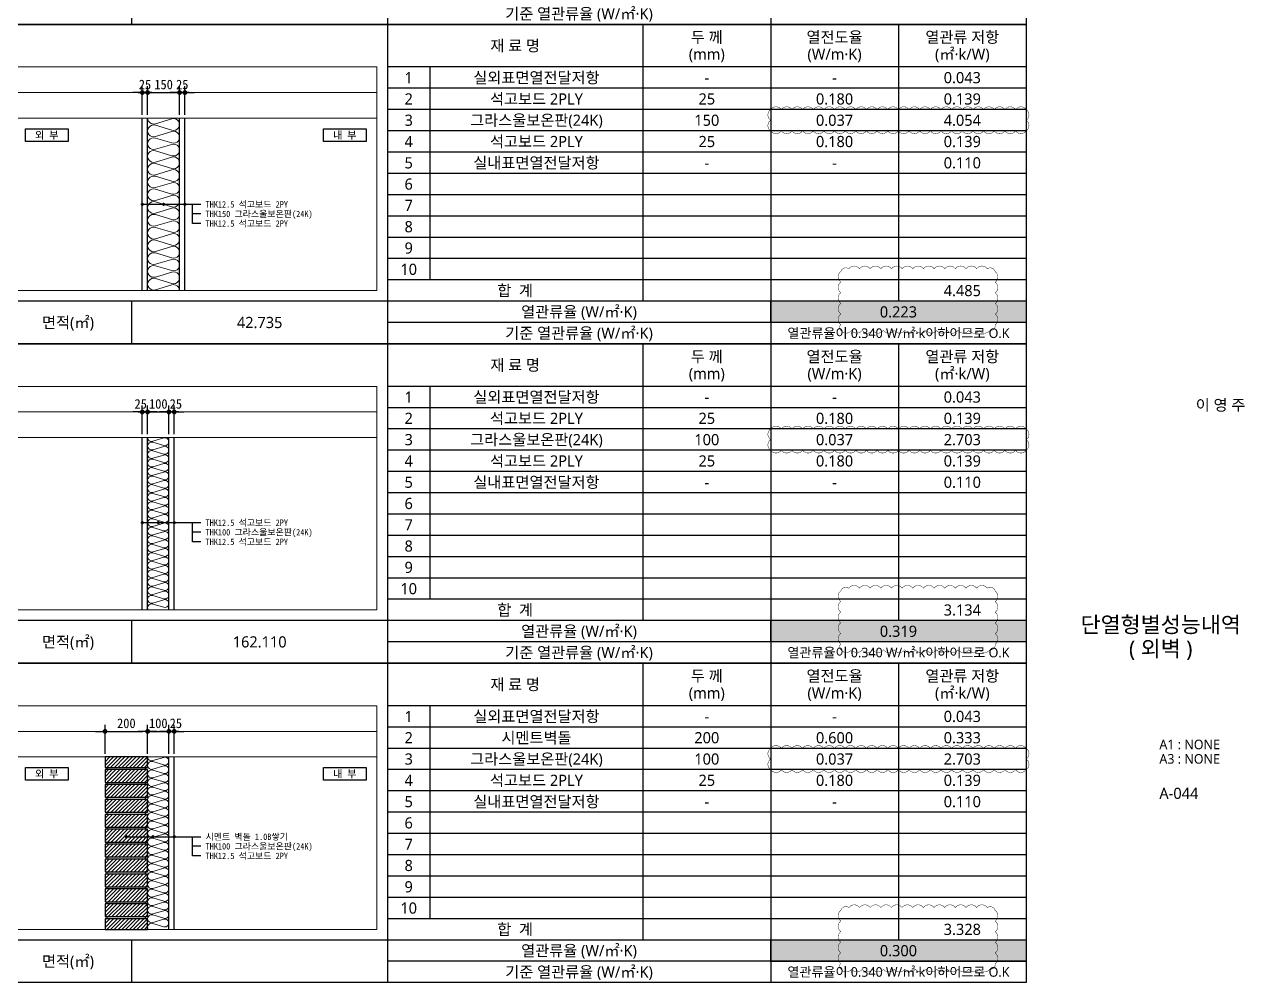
# Model space of a CAD drawing. Header units: millimetres. Extents: x 433 to 50040, y -8477 to -471.
# Drawn here: x 6510 to 12240, y -8476 to -3976 of the extents above; entities that cross this region are included whole.
import ezdxf
from ezdxf.enums import TextEntityAlignment as Align

# ---------------------------------------------------------------- set-up
doc = ezdxf.new("R2010")
doc.units = ezdxf.units.MM
doc.header["$MEASUREMENT"] = 0
doc.header["$PDSIZE"] = -10
doc.layers.get('0').update_dxf_attribs({"linetype": 'CONTINUOUS'})
doc.layers.get('Defpoints').update_dxf_attribs({"color": 153, "linetype": 'CONTINUOUS'})
doc.layers.add('2', color=4, linetype='CONTINUOUS')
doc.layers.add('RXANNOT', color=4, linetype='CONTINUOUS')
for name, color, linetype, lineweight in [('A-BORD-TEXT', 3, 'CONTINUOUS', 25), ('A-CONC-LIN2', 7, 'CONTINUOUS', 25), ('A-DIMS', 7, 'CONTINUOUS', 25), ('A-MKXS-LEAD', 7, 'CONTINUOUS', 25), ('A-MKXS-TEXT1', 3, 'CONTINUOUS', 25), ('A-MKXX-NAME', 3, 'CONTINUOUS', 25), ('A-MKXX-SYMB', 7, 'CONTINUOUS', 25), ('A-WAXM-BLOC', 3, 'CONTINUOUS', 25), ('A-WAXM-DRYW', 4, 'CONTINUOUS', 25), ('A-XXXX-HATC', 8, 'CONTINUOUS', 18), ('A-XXXX-INSL2', 8, 'CONTINUOUS', 18), ('A-XXXX-TABL', 7, 'CONTINUOUS', 25), ('REV-202205', 20, 'CONTINUOUS', 25)]:
    doc.layers.add(name, color=color, linetype=linetype, lineweight=lineweight)
doc.layers.add('A-XXXX-NPLT', color=144, linetype='CONTINUOUS', lineweight=15, plot=False)
doc.styles.add('HY울릉도L', font='')
doc.styles.add('돋움체', font='')
doc.styles.add('맑은고딕', font='malgun.ttf')
doc.styles.get('HY울릉도L').set_extended_font_data('HYwulM')
doc.styles.get('돋움체').set_extended_font_data('DotumChe')
doc.dimstyles.new('CDIM', dxfattribs={"dimtxt": 3, "dimasz": 1.5, "dimexe": 2, "dimexo": 1, "dimgap": 1, "dimtad": 1, "dimdec": 0, "dimrnd": 0.5, "dimzin": 0, "dimdsep": 32, "dimlunit": 6, "dimtxsty": 'HY울릉도L', "dimblk1": '_CIDOT', "dimblk2": '_CIDOT', "dimsah": 1, "dimcen": 5.5, "dimclrd": 2, "dimclre": 2, "dimclrt": 7, "dimadec": 0, "dimazin": 0, "dimtfac": 1, "dimtdec": 0, "dimtix": 1, "dimtmove": 2, "dimatfit": 1, "dimldrblk": '_CIDOT', "dimfxl": 1, "dimtolj": 1, "dimtzin": 0, "dimlwd": -1, "dimarcsym": 0})

# ---------------------------------------------------------------- blocks, each defined once
blk = doc.blocks.new('1')
at = {"layer": 'A-XXXX-HATC'}
h = blk.add_hatch(color=254, dxfattribs=at)
h.dxf.hatch_style = 1
h.paths.add_polyline_path([(3600, -1300), (4800, -1300), (4800, -1400), (3600, -1400)])
at = {"layer": 'A-XXXX-NPLT', "ltscale": 50}
for p, q in [((1750, -320), (50, -320)), ((1750, -440), (50, -440))]:
    blk.add_line(p, q, dxfattribs=at)
blk.add_lwpolyline([(1750, -1250), (50, -1250), (50, -200), (1750, -200)], close=True, dxfattribs=at)
at = {"layer": 'A-XXXX-TABL'}
for p, q in [((1800, 0), (1800, -1500)), ((3000, 0), (3000, -1300)), ((3600, 0), (3600, -1500)), ((4200, 0), (4200, -1300)), ((4800, -200), (1800, -200)), ((2000, -200), (2000, -1200)), ((4800, -300), (1800, -300)), ((4800, -400), (1800, -400)), ((4800, -500), (1800, -500)), ((4800, -600), (1800, -600)), ((4800, -700), (1800, -700)), ((4800, -800), (1800, -800)), ((4800, -900), (1800, -900)), ((4800, -1000), (1800, -1000)), ((4800, -1100), (1800, -1100)), ((4800, -1200), (1800, -1200)), ((4800, -1300), (0, -1300)), ((600, -1500), (600, -1300)), ((4800, -1400), (1800, -1400))]:
    blk.add_line(p, q, dxfattribs=at)
blk.add_lwpolyline([(4800, -1500), (0, -1500), (0, 0), (4800, 0)], close=True, dxfattribs=at)
at = {"layer": 'A-XXXX-TABL', "color": 2, "const_width": 5}
blk.add_lwpolyline([(3600, -1300), (4800, -1300), (4800, -1400), (3600, -1400)], close=True, dxfattribs=at)
at = {"layer": 'A-MKXX-NAME', "style": '맑은고딕'}
for s, p in [('두 께', (3300, -60)), ('열전도율', (3900, -60)), ('열관류 저항', (4500, -60)), ('재 료 명', (2400, -100)), ('(mm)', (3300, -140)), ('(W/m·K)', (3900, -140)), ('(㎡·k/W)', (4500, -140)), ('1', (1900, -250)), ('2', (1900, -350)), ('3', (1900, -450)), ('4', (1900, -550)), ('5', (1900, -650)), ('6', (1900, -750)), ('7', (1900, -850)), ('8', (1900, -950)), ('9', (1900, -1050)), ('10', (1900, -1150)), ('합  계', (2400, -1250)), ('열관류율 (W/㎡·K)', (2700, -1350)), ('면적(㎡)', (300, -1400)), ('기준 열관류율 (W/㎡·K)', (2700, -1450))]:
    blk.add_text(s, height=52.5, dxfattribs=at).set_placement(p, align=Align.MIDDLE_CENTER)
blk = doc.blocks.new('asdf')
at = {"layer": '2', "xscale": 2.666666666666639, "yscale": 2.666666666666639, "zscale": 2.666666666666639}
for p in [(17106, -6604), (17106, -10604), (17106, -14604), (17106, -18604)]:
    blk.add_blockref('1', p, dxfattribs=at)
blk = doc.blocks.new('_CIDOT')
at = {"color": 0, "linetype": 'ByBlock'}
blk.add_line((2, 0), (-1, 0), dxfattribs=at)
at = {"color": 0, "linetype": 'ByBlock', "const_width": 0.5}
blk.add_lwpolyline([(-0.25, 0, 1), (0.25, 0, 1)], format="xyb", close=True, dxfattribs=at)
blk = doc.blocks.new('*D32')
at = {"layer": 'A-DIMS', "lineweight": -2, "transparency": 16777216}
for p, q in [((7088.7, -4401.5), (7088.7, -4266.5)), ((7238.7, -4401.5), (7238.7, -4266.5))]:
    blk.add_line(p, q, dxfattribs=at)
at = {"layer": 'A-DIMS', "transparency": 16777216}
blk.add_line((7111.2, -4296.5), (7216.2, -4296.5), dxfattribs=at)
at = {"layer": 'Defpoints', "color": 0, "transparency": 16777216}
for p in [(7238.7, -4296.5), (7088.7, -4416.5), (7238.7, -4416.5)]:
    blk.add_point(p, dxfattribs=at)
at = {"layer": 'A-DIMS', "transparency": 16777216, "xscale": 22.5, "yscale": 22.5, "zscale": 22.5, "rotation": 180}
blk.add_blockref('_CIDOT', (7088.7, -4296.5), dxfattribs=at)
at = {"layer": 'A-DIMS', "transparency": 16777216, "xscale": 22.5, "yscale": 22.5, "zscale": 22.5}
blk.add_blockref('_CIDOT', (7238.7, -4296.5), dxfattribs=at)
at = {"layer": 'A-DIMS', "color": 3, "transparency": 16777216, "insert": (7163.7, -4259), "char_height": 45, "attachment_point": 5, "style": '돋움체'}
blk.add_mtext('\\A1;150', dxfattribs=at)
blk = doc.blocks.new('*D33')
at = {"layer": 'A-DIMS', "transparency": 16777216}
for p, q in [((7041.2, -4296.6), (7018.7, -4296.6)), ((7063.7, -4296.6), (7088.7, -4296.6)), ((7111.2, -4296.6), (7133.7, -4296.6))]:
    blk.add_line(p, q, dxfattribs=at)
at = {"layer": 'A-DIMS', "lineweight": -2, "transparency": 16777216}
for p, q in [((7063.7, -4401.5), (7063.7, -4266.6)), ((7088.7, -4401.6), (7088.7, -4266.6))]:
    blk.add_line(p, q, dxfattribs=at)
at = {"layer": 'Defpoints', "color": 0, "transparency": 16777216}
for p in [(7088.7, -4296.6), (7063.7, -4416.5), (7088.7, -4416.6)]:
    blk.add_point(p, dxfattribs=at)
at = {"layer": 'A-DIMS', "transparency": 16777216, "xscale": 22.5, "yscale": 22.5, "zscale": 22.5}
blk.add_blockref('_CIDOT', (7063.7, -4296.6), dxfattribs=at)
at = {"layer": 'A-DIMS', "transparency": 16777216, "xscale": 22.5, "yscale": 22.5, "zscale": 22.5, "rotation": 180}
blk.add_blockref('_CIDOT', (7088.7, -4296.6), dxfattribs=at)
at = {"layer": 'A-DIMS', "color": 3, "transparency": 16777216, "insert": (7076.2, -4259), "char_height": 45, "attachment_point": 5, "style": '돋움체'}
blk.add_mtext('\\A1;25', dxfattribs=at)
blk = doc.blocks.new('*D34')
at = {"layer": 'A-DIMS', "transparency": 16777216}
for p, q in [((7216.2, -4296.6), (7193.7, -4296.6)), ((7238.7, -4296.6), (7263.7, -4296.6)), ((7286.2, -4296.6), (7308.7, -4296.6))]:
    blk.add_line(p, q, dxfattribs=at)
at = {"layer": 'A-DIMS', "lineweight": -2, "transparency": 16777216}
for p, q in [((7238.7, -4401.5), (7238.7, -4266.6)), ((7263.7, -4401.6), (7263.7, -4266.6))]:
    blk.add_line(p, q, dxfattribs=at)
at = {"layer": 'Defpoints', "color": 0, "transparency": 16777216}
for p in [(7263.7, -4296.6), (7238.7, -4416.5), (7263.7, -4416.6)]:
    blk.add_point(p, dxfattribs=at)
at = {"layer": 'A-DIMS', "transparency": 16777216, "xscale": 22.5, "yscale": 22.5, "zscale": 22.5}
blk.add_blockref('_CIDOT', (7238.7, -4296.6), dxfattribs=at)
at = {"layer": 'A-DIMS', "transparency": 16777216, "xscale": 22.5, "yscale": 22.5, "zscale": 22.5, "rotation": 180}
blk.add_blockref('_CIDOT', (7263.7, -4296.6), dxfattribs=at)
at = {"layer": 'A-DIMS', "color": 3, "transparency": 16777216, "insert": (7251.2, -4259), "char_height": 45, "attachment_point": 5, "style": '돋움체'}
blk.add_mtext('\\A1;25', dxfattribs=at)
blk = doc.blocks.new('*D35')
at = {"layer": 'A-DIMS', "lineweight": -2, "transparency": 16777216}
for p, q in [((7088.7, -5901.5), (7088.7, -5766.5)), ((7188.7, -5901.5), (7188.7, -5766.5))]:
    blk.add_line(p, q, dxfattribs=at)
at = {"layer": 'A-DIMS', "transparency": 16777216}
for p, q in [((7066.2, -5796.5), (7043.7, -5796.5)), ((7088.7, -5796.5), (7188.7, -5796.5)), ((7211.2, -5796.5), (7233.7, -5796.5))]:
    blk.add_line(p, q, dxfattribs=at)
at = {"layer": 'Defpoints', "color": 0, "transparency": 16777216}
for p in [(7188.7, -5796.5), (7088.7, -5916.5), (7188.7, -5916.5)]:
    blk.add_point(p, dxfattribs=at)
at = {"layer": 'A-DIMS', "transparency": 16777216, "xscale": 22.5, "yscale": 22.5, "zscale": 22.5}
blk.add_blockref('_CIDOT', (7088.7, -5796.5), dxfattribs=at)
at = {"layer": 'A-DIMS', "transparency": 16777216, "xscale": 22.5, "yscale": 22.5, "zscale": 22.5, "rotation": 180}
blk.add_blockref('_CIDOT', (7188.7, -5796.5), dxfattribs=at)
at = {"layer": 'A-DIMS', "color": 3, "transparency": 16777216, "insert": (7138.7, -5759), "char_height": 45, "attachment_point": 5, "style": '돋움체'}
blk.add_mtext('\\A1;100', dxfattribs=at)
blk = doc.blocks.new('*D36')
at = {"layer": 'A-DIMS', "lineweight": -2, "transparency": 16777216}
for p, q in [((7063.7, -5901.5), (7063.7, -5766.6)), ((7088.7, -5901.6), (7088.7, -5766.6))]:
    blk.add_line(p, q, dxfattribs=at)
at = {"layer": 'A-DIMS', "transparency": 16777216}
for p, q in [((7041.2, -5796.6), (7018.7, -5796.6)), ((7063.7, -5796.6), (7088.7, -5796.6)), ((7111.2, -5796.6), (7133.7, -5796.6))]:
    blk.add_line(p, q, dxfattribs=at)
at = {"layer": 'Defpoints', "color": 0, "transparency": 16777216}
for p in [(7088.7, -5796.6), (7063.7, -5916.5), (7088.7, -5916.6)]:
    blk.add_point(p, dxfattribs=at)
at = {"layer": 'A-DIMS', "transparency": 16777216, "xscale": 22.5, "yscale": 22.5, "zscale": 22.5}
blk.add_blockref('_CIDOT', (7063.7, -5796.6), dxfattribs=at)
at = {"layer": 'A-DIMS', "transparency": 16777216, "xscale": 22.5, "yscale": 22.5, "zscale": 22.5, "rotation": 180}
blk.add_blockref('_CIDOT', (7088.7, -5796.6), dxfattribs=at)
at = {"layer": 'A-DIMS', "color": 3, "transparency": 16777216, "insert": (7056.2, -5759), "char_height": 45, "attachment_point": 5, "style": '돋움체'}
blk.add_mtext('\\A1;25', dxfattribs=at)
blk = doc.blocks.new('*D37')
at = {"layer": 'A-DIMS', "lineweight": -2, "transparency": 16777216}
for p, q in [((7188.7, -5901.5), (7188.7, -5766.6)), ((7213.7, -5901.6), (7213.7, -5766.6))]:
    blk.add_line(p, q, dxfattribs=at)
at = {"layer": 'A-DIMS', "transparency": 16777216}
for p, q in [((7166.2, -5796.6), (7143.7, -5796.6)), ((7188.7, -5796.6), (7213.7, -5796.6)), ((7236.2, -5796.6), (7258.7, -5796.6))]:
    blk.add_line(p, q, dxfattribs=at)
at = {"layer": 'Defpoints', "color": 0, "transparency": 16777216}
for p in [(7213.7, -5796.6), (7188.7, -5916.5), (7213.7, -5916.6)]:
    blk.add_point(p, dxfattribs=at)
at = {"layer": 'A-DIMS', "transparency": 16777216, "xscale": 22.5, "yscale": 22.5, "zscale": 22.5}
blk.add_blockref('_CIDOT', (7188.7, -5796.6), dxfattribs=at)
at = {"layer": 'A-DIMS', "transparency": 16777216, "xscale": 22.5, "yscale": 22.5, "zscale": 22.5, "rotation": 180}
blk.add_blockref('_CIDOT', (7213.7, -5796.6), dxfattribs=at)
at = {"layer": 'A-DIMS', "color": 3, "transparency": 16777216, "insert": (7221.2, -5759), "char_height": 45, "attachment_point": 5, "style": '돋움체'}
blk.add_mtext('\\A1;25', dxfattribs=at)
blk = doc.blocks.new('*D38')
at = {"layer": 'A-DIMS', "lineweight": -2, "transparency": 16777216}
for p, q in [((7088.7, -7401.5), (7088.7, -7266.5)), ((7188.7, -7401.5), (7188.7, -7266.5))]:
    blk.add_line(p, q, dxfattribs=at)
at = {"layer": 'A-DIMS', "transparency": 16777216}
for p, q in [((7066.2, -7296.5), (7043.7, -7296.5)), ((7088.7, -7296.5), (7188.7, -7296.5)), ((7211.2, -7296.5), (7233.7, -7296.5))]:
    blk.add_line(p, q, dxfattribs=at)
at = {"layer": 'Defpoints', "color": 0, "transparency": 16777216}
for p in [(7188.7, -7296.5), (7088.7, -7416.5), (7188.7, -7416.5)]:
    blk.add_point(p, dxfattribs=at)
at = {"layer": 'A-DIMS', "transparency": 16777216, "xscale": 22.5, "yscale": 22.5, "zscale": 22.5}
blk.add_blockref('_CIDOT', (7088.7, -7296.5), dxfattribs=at)
at = {"layer": 'A-DIMS', "transparency": 16777216, "xscale": 22.5, "yscale": 22.5, "zscale": 22.5, "rotation": 180}
blk.add_blockref('_CIDOT', (7188.7, -7296.5), dxfattribs=at)
at = {"layer": 'A-DIMS', "color": 3, "transparency": 16777216, "insert": (7138.7, -7259), "char_height": 45, "attachment_point": 5, "style": '돋움체'}
blk.add_mtext('\\A1;100', dxfattribs=at)
blk = doc.blocks.new('*D39')
at = {"layer": 'A-DIMS', "lineweight": -2, "transparency": 16777216}
for p, q in [((6888.7, -7401.5), (6888.7, -7266.6)), ((7088.7, -7401.6), (7088.7, -7266.6))]:
    blk.add_line(p, q, dxfattribs=at)
at = {"layer": 'A-DIMS', "transparency": 16777216}
blk.add_line((6911.2, -7296.6), (7066.2, -7296.6), dxfattribs=at)
at = {"layer": 'Defpoints', "color": 0, "transparency": 16777216}
for p in [(7088.7, -7296.6), (6888.7, -7416.5), (7088.7, -7416.6)]:
    blk.add_point(p, dxfattribs=at)
at = {"layer": 'A-DIMS', "transparency": 16777216, "xscale": 22.5, "yscale": 22.5, "zscale": 22.5, "rotation": 180}
blk.add_blockref('_CIDOT', (6888.7, -7296.6), dxfattribs=at)
at = {"layer": 'A-DIMS', "transparency": 16777216, "xscale": 22.5, "yscale": 22.5, "zscale": 22.5}
blk.add_blockref('_CIDOT', (7088.7, -7296.6), dxfattribs=at)
at = {"layer": 'A-DIMS', "color": 3, "transparency": 16777216, "insert": (6988.7, -7259), "char_height": 45, "attachment_point": 5, "style": '돋움체'}
blk.add_mtext('\\A1;200', dxfattribs=at)
blk = doc.blocks.new('*D40')
at = {"layer": 'A-DIMS', "lineweight": -2, "transparency": 16777216}
for p, q in [((7188.7, -7401.5), (7188.7, -7266.6)), ((7213.7, -7401.6), (7213.7, -7266.6))]:
    blk.add_line(p, q, dxfattribs=at)
at = {"layer": 'A-DIMS', "transparency": 16777216}
for p, q in [((7166.2, -7296.6), (7143.7, -7296.6)), ((7188.7, -7296.6), (7213.7, -7296.6)), ((7236.2, -7296.6), (7258.7, -7296.6))]:
    blk.add_line(p, q, dxfattribs=at)
at = {"layer": 'Defpoints', "color": 0, "transparency": 16777216}
for p in [(7213.7, -7296.6), (7188.7, -7416.5), (7213.7, -7416.6)]:
    blk.add_point(p, dxfattribs=at)
at = {"layer": 'A-DIMS', "transparency": 16777216, "xscale": 22.5, "yscale": 22.5, "zscale": 22.5}
blk.add_blockref('_CIDOT', (7188.7, -7296.6), dxfattribs=at)
at = {"layer": 'A-DIMS', "transparency": 16777216, "xscale": 22.5, "yscale": 22.5, "zscale": 22.5, "rotation": 180}
blk.add_blockref('_CIDOT', (7213.7, -7296.6), dxfattribs=at)
at = {"layer": 'A-DIMS', "color": 3, "transparency": 16777216, "insert": (7221.2, -7259), "char_height": 45, "attachment_point": 5, "style": '돋움체'}
blk.add_mtext('\\A1;25', dxfattribs=at)

msp = doc.modelspace()

# ---------------------------------------------------------------- hatches: boundary and pattern name
at = {"layer": 'A-XXXX-HATC'}
h = msp.add_hatch(dxfattribs=at)
h.set_pattern_fill('ANSI31', color=256, scale=100)
h.set_pattern_definition([(45, (5441.25, -3000), (-8.838835, 8.838835), [])])
h.paths.add_polyline_path([(6888.7, -7416.5), (6888.7, -7466.2), (7088.7, -7466.2), (7088.7, -7416.5)])
h.paths.add_polyline_path([(6888.7, -7476.2), (6888.7, -7536.3), (7088.7, -7536.3), (7088.7, -7476.2)])
h.paths.add_polyline_path([(6888.7, -7546.3), (6888.7, -7606.3), (7088.7, -7606.3), (7088.7, -7546.3)])
h.paths.add_polyline_path([(6888.7, -7756.4), (6888.7, -7816.5), (7088.7, -7816.5), (7088.7, -7756.4)])
h.paths.add_polyline_path([(6888.7, -7686.4), (6888.7, -7746.4), (7088.7, -7746.4), (7088.7, -7686.4)])
h.paths.add_polyline_path([(6888.7, -7616.3), (6888.7, -7676.4), (7088.7, -7676.4), (7088.7, -7616.3)])
h.paths.add_polyline_path([(6888.7, -8176.8), (6888.7, -8226.5), (7088.7, -8226.5), (7088.7, -8176.8)])
h.paths.add_polyline_path([(6888.7, -8106.7), (6888.7, -8166.8), (7088.7, -8166.8), (7088.7, -8106.7)])
h.paths.add_polyline_path([(6888.7, -8036.7), (6888.7, -8096.7), (7088.7, -8096.7), (7088.7, -8036.7)])
h.paths.add_polyline_path([(6888.7, -7966.6), (6888.7, -8026.7), (7088.7, -8026.7), (7088.7, -7966.6)])
h.paths.add_polyline_path([(6888.7, -7896.6), (6888.7, -7956.6), (7088.7, -7956.6), (7088.7, -7896.6)])
h.paths.add_polyline_path([(6888.7, -7826.5), (6888.7, -7886.6), (7088.7, -7886.6), (7088.7, -7826.5)])

# ---------------------------------------------------------------- linework, layer by layer
at = {"layer": 'A-CONC-LIN2'}
for p, q in [((6898.7, -7476.2), (6898.7, -7466.2)), ((7078.7, -7476.2), (7078.7, -7466.2)), ((6898.7, -7546.3), (6898.7, -7536.3)), ((7078.7, -7546.3), (7078.7, -7536.3)), ((6898.7, -7616.3), (6898.7, -7606.3)), ((7078.7, -7616.3), (7078.7, -7606.3)), ((6898.7, -7686.4), (6898.7, -7676.4)), ((7078.7, -7686.4), (7078.7, -7676.4)), ((6898.7, -7756.4), (6898.7, -7746.4)), ((7078.7, -7756.4), (7078.7, -7746.4)), ((6898.7, -7826.5), (6898.7, -7816.5)), ((7078.7, -7826.5), (7078.7, -7816.5)), ((6898.7, -7896.6), (6898.7, -7886.6)), ((7078.7, -7896.6), (7078.7, -7886.6)), ((6898.7, -7966.6), (6898.7, -7956.6)), ((7078.7, -7966.6), (7078.7, -7956.6)), ((6898.7, -8036.7), (6898.7, -8026.7)), ((7078.7, -8036.7), (7078.7, -8026.7)), ((6898.7, -8106.7), (6898.7, -8096.7)), ((7078.7, -8106.7), (7078.7, -8096.7)), ((6898.7, -8176.8), (6898.7, -8166.8)), ((7078.7, -8176.8), (7078.7, -8166.8))]:
    msp.add_line(p, q, dxfattribs=at)
at = {"layer": 'A-MKXS-LEAD'}
for p, q in [((7063.7, -4821.5), (7338.7, -4821.5)), ((7298.7, -4911.5), (7298.7, -4821.5)), ((7338.7, -4866.5), (7298.7, -4866.5)), ((7338.7, -4911.5), (7298.7, -4911.5)), ((7063.7, -6316.5), (7338.7, -6316.5)), ((7298.7, -6406.5), (7298.7, -6316.5)), ((7338.7, -6361.5), (7298.7, -6361.5)), ((7338.7, -6406.5), (7298.7, -6406.5)), ((6988.7, -7791.5), (7338.7, -7791.5)), ((7298.7, -7881.5), (7298.7, -7791.5)), ((7338.7, -7836.5), (7298.7, -7836.5)), ((7338.7, -7881.5), (7298.7, -7881.5))]:
    msp.add_line(p, q, dxfattribs=at)
at = {"layer": 'A-MKXS-LEAD', "const_width": 7.5}
for points in [[(7060, -4821.5, 1), (7067.5, -4821.5, 1)], [(7160, -4821.5, 1), (7167.5, -4821.5, 1)], [(7260, -4821.5, 1), (7267.5, -4821.5, 1)], [(7060, -6316.5, 1), (7067.5, -6316.5, 1)], [(7135, -6316.4, 1), (7142.5, -6316.4, 1)], [(7210, -6316.5, 1), (7217.5, -6316.5, 1)], [(6985, -7791.5, 1), (6992.5, -7791.5, 1)], [(7110, -7791.5, 1), (7117.5, -7791.5, 1)], [(7210, -7791.5, 1), (7217.5, -7791.5, 1)]]:
    msp.add_lwpolyline(points, format="xyb", close=True, dxfattribs=at)
at = {"layer": 'A-MKXX-SYMB'}
for points in [[(6714.8, -4526.5), (6514.8, -4526.5), (6514.8, -4466.5), (6714.8, -4466.5)], [(8114.8, -4526.5), (7914.7, -4526.5), (7914.7, -4466.5), (8114.8, -4466.5)], [(6714.8, -7526.5), (6514.8, -7526.5), (6514.8, -7466.5), (6714.8, -7466.5)], [(8114.8, -7526.5), (7914.7, -7526.5), (7914.7, -7466.5), (8114.8, -7466.5)]]:
    msp.add_lwpolyline(points, close=True, dxfattribs=at)
at = {"layer": 'A-WAXM-BLOC'}
for points in [[(6888.7, -7416.5), (6888.7, -7466.2), (7088.7, -7466.2), (7088.7, -7416.5)], [(6888.7, -7476.2), (6888.7, -7536.3), (7088.7, -7536.3), (7088.7, -7476.2)], [(6888.7, -7546.3), (6888.7, -7606.3), (7088.7, -7606.3), (7088.7, -7546.3)], [(6888.7, -7616.3), (6888.7, -7676.4), (7088.7, -7676.4), (7088.7, -7616.3)], [(6888.7, -7686.4), (6888.7, -7746.4), (7088.7, -7746.4), (7088.7, -7686.4)], [(6888.7, -7756.4), (6888.7, -7816.5), (7088.7, -7816.5), (7088.7, -7756.4)], [(6888.7, -7826.5), (6888.7, -7886.6), (7088.7, -7886.6), (7088.7, -7826.5)], [(6888.7, -7896.6), (6888.7, -7956.6), (7088.7, -7956.6), (7088.7, -7896.6)], [(6888.7, -7966.6), (6888.7, -8026.7), (7088.7, -8026.7), (7088.7, -7966.6)], [(6888.7, -8036.7), (6888.7, -8096.7), (7088.7, -8096.7), (7088.7, -8036.7)], [(6888.7, -8106.7), (6888.7, -8166.8), (7088.7, -8166.8), (7088.7, -8106.7)], [(6888.7, -8176.8), (6888.7, -8226.5), (7088.7, -8226.5), (7088.7, -8176.8)]]:
    msp.add_lwpolyline(points, close=True, dxfattribs=at)
at = {"layer": 'A-WAXM-DRYW'}
for p, q in [((7063.7, -5226.5), (7063.7, -4416.5)), ((7088.7, -5226.5), (7088.7, -4416.5)), ((7238.7, -5226.5), (7238.7, -4416.5)), ((7263.7, -5226.5), (7263.7, -4416.5)), ((7063.7, -6726.5), (7063.7, -5916.5)), ((7088.7, -6726.5), (7088.7, -5916.5)), ((7188.7, -6726.5), (7188.7, -5916.5)), ((7213.7, -6726.5), (7213.7, -5916.5)), ((7188.7, -8226.5), (7188.7, -7416.5)), ((7213.7, -8226.5), (7213.7, -7416.5))]:
    msp.add_line(p, q, dxfattribs=at)
at = {"layer": 'A-XXXX-INSL2'}
for points in [[(7088.7, -4416.5, 0.509267), (7125.1, -4443), (7202.3, -4420, -1.37259), (7202.3, -4473), (7125.1, -4450, 1.37259), (7125.1, -4503), (7202.3, -4480, -1.37259), (7202.3, -4533), (7125.1, -4510, 1.37259), (7125.1, -4563), (7202.3, -4540, -1.37259), (7202.3, -4593), (7125.1, -4570, 1.37259), (7125.1, -4623), (7202.3, -4600, -1.37259), (7202.3, -4653), (7125.1, -4630, 1.37259), (7125.1, -4683), (7202.3, -4660, -1.37259), (7202.3, -4713), (7125.1, -4690, 1.37259), (7125.1, -4743), (7202.3, -4720, -1.37259), (7202.3, -4773), (7125.1, -4750, 1.37259), (7125.1, -4803), (7202.3, -4780, -1.37259), (7202.3, -4833), (7125.1, -4810, 1.37259), (7125.1, -4863), (7202.3, -4840, -1.37259), (7202.3, -4893), (7125.1, -4870, 1.37259), (7125.1, -4923), (7202.3, -4900, -1.37259), (7202.3, -4953), (7125.1, -4930, 1.37259), (7125.1, -4983), (7202.3, -4960, -1.37259), (7202.3, -5013), (7125.1, -4990, 1.37259), (7125.1, -5043), (7202.3, -5020, -1.37259), (7202.3, -5073), (7125.1, -5050, 1.37259), (7125.1, -5103), (7202.3, -5080, -1.37259), (7202.3, -5133), (7125.1, -5110, 1.37259), (7125.1, -5163), (7202.3, -5140, -1.37259), (7202.3, -5193), (7125.1, -5170, 1.37259), (7125.1, -5223), (7202.3, -5200, -0.508699), (7238.7, -5226.5, -0.508699)], [(7088.7, -5916.5, 0.509267), (7112.9, -5934.1), (7164.5, -5918.8, -1.37259), (7164.5, -5954.1), (7112.9, -5938.8, 1.37259), (7112.9, -5974.1), (7164.5, -5958.8, -1.37259), (7164.5, -5994.1), (7112.9, -5978.8, 1.37259), (7112.9, -6014.1), (7164.5, -5998.8, -1.37259), (7164.5, -6034.1), (7112.9, -6018.8, 1.37259), (7112.9, -6054.1), (7164.5, -6038.8, -1.37259), (7164.5, -6074.1), (7112.9, -6058.8, 1.37259), (7112.9, -6094.1), (7164.5, -6078.8, -1.37259), (7164.5, -6114.1), (7112.9, -6098.8, 1.37259), (7112.9, -6134.1), (7164.5, -6118.8, -1.37259), (7164.5, -6154.1), (7112.9, -6138.8, 1.37259), (7112.9, -6174.1), (7164.5, -6158.8, -1.37259), (7164.5, -6194.1), (7112.9, -6178.8, 1.37259), (7112.9, -6214.1), (7164.5, -6198.8, -1.37259), (7164.5, -6234.1), (7112.9, -6218.8, 1.37259), (7112.9, -6254.1), (7164.5, -6238.8, -1.37259), (7164.5, -6274.1), (7112.9, -6258.8, 1.37259), (7112.9, -6294.1), (7164.5, -6278.8, -1.37259), (7164.5, -6314.1), (7112.9, -6298.8, 1.37259), (7112.9, -6334.1), (7164.5, -6318.8, -1.37259), (7164.5, -6354.1), (7112.9, -6338.8, 1.37259), (7112.9, -6374.1), (7164.5, -6358.8, -1.37259), (7164.5, -6394.1), (7112.9, -6378.8, 1.37259), (7112.9, -6414.1), (7164.5, -6398.8, -1.37259), (7164.5, -6434.1), (7112.9, -6418.8, 1.37259), (7112.9, -6454.1), (7164.5, -6438.8, -1.37259), (7164.5, -6474.1), (7112.9, -6458.8, 1.37259), (7112.9, -6494.1), (7164.5, -6478.8, -1.37259), (7164.5, -6514.1), (7112.9, -6498.8, 1.37259), (7112.9, -6534.1), (7164.5, -6518.8, -1.37259), (7164.5, -6554.1), (7112.9, -6538.8, 1.37259), (7112.9, -6574.1), (7164.5, -6558.8, -1.37259), (7164.5, -6594.1), (7112.9, -6578.8, 1.37259), (7112.9, -6614.1), (7164.5, -6598.8, -1.37259), (7164.5, -6634.1), (7112.9, -6618.8, 1.37259), (7112.9, -6654.1), (7164.5, -6638.8, -1.37259), (7164.5, -6674.1), (7112.9, -6658.8, 1.37259), (7112.9, -6694.1), (7164.5, -6678.8, -1.37259), (7164.5, -6714.1), (7112.9, -6698.8, 0.703234), (7091.6, -6726.5, 0.703234)], [(7088.7, -7416.5, 0.509267), (7112.9, -7434.2), (7164.5, -7418.9, -1.37259), (7164.5, -7454.2), (7112.9, -7438.9, 1.37259), (7112.9, -7474.2), (7164.5, -7458.9, -1.37259), (7164.5, -7494.2), (7112.9, -7478.9, 1.37259), (7112.9, -7514.2), (7164.5, -7498.9, -1.37259), (7164.5, -7534.2), (7112.9, -7518.9, 1.37259), (7112.9, -7554.2), (7164.5, -7538.9, -1.37259), (7164.5, -7574.2), (7112.9, -7558.9, 1.37259), (7112.9, -7594.2), (7164.5, -7578.9, -1.37259), (7164.5, -7614.2), (7112.9, -7598.9, 1.37259), (7112.9, -7634.2), (7164.5, -7618.9, -1.37259), (7164.5, -7654.2), (7112.9, -7638.9, 1.37259), (7112.9, -7674.2), (7164.5, -7658.9, -1.37259), (7164.5, -7694.2), (7112.9, -7678.9, 1.37259), (7112.9, -7714.2), (7164.5, -7698.9, -1.37259), (7164.5, -7734.2), (7112.9, -7718.9, 1.37259), (7112.9, -7754.2), (7164.5, -7738.9, -1.37259), (7164.5, -7774.2), (7112.9, -7758.9, 1.37259), (7112.9, -7794.2), (7164.5, -7778.9, -1.37259), (7164.5, -7814.2), (7112.9, -7798.9, 1.37259), (7112.9, -7834.2), (7164.5, -7818.9, -1.37259), (7164.5, -7854.2), (7112.9, -7838.9, 1.37259), (7112.9, -7874.2), (7164.5, -7858.9, -1.37259), (7164.5, -7894.2), (7112.9, -7878.9, 1.37259), (7112.9, -7914.2), (7164.5, -7898.9, -1.37259), (7164.5, -7934.2), (7112.9, -7918.9, 1.37259), (7112.9, -7954.2), (7164.5, -7938.9, -1.37259), (7164.5, -7974.2), (7112.9, -7958.9, 1.37259), (7112.9, -7994.2), (7164.5, -7978.9, -1.37259), (7164.5, -8014.2), (7112.9, -7998.9, 1.37259), (7112.9, -8034.2), (7164.5, -8018.9, -1.37259), (7164.5, -8054.2), (7112.9, -8038.9, 1.37259), (7112.9, -8074.2), (7164.5, -8058.9, -1.37259), (7164.5, -8094.2), (7112.9, -8078.9, 1.37259), (7112.9, -8114.2), (7164.5, -8098.9, -1.37259), (7164.5, -8134.2), (7112.9, -8118.9, 1.37259), (7112.9, -8154.2), (7164.5, -8138.9, -1.37259), (7164.5, -8174.2), (7112.9, -8158.9, 1.37259), (7112.9, -8194.2), (7164.5, -8178.9, -1.37259), (7164.5, -8214.2), (7112.9, -8198.9, 0.703234), (7091.6, -8226.5, 0.703234)]]:
    msp.add_lwpolyline(points, format="xyb", dxfattribs=at)
at = {"layer": 'REV-202205', "const_width": 2}
for points in [[(10014.8, -4476.5, 0.520567), (10064.8, -4476.5, 0.520567), (10114.8, -4476.5, 0.520567), (10164.8, -4476.5, 0.520567), (10214.8, -4476.5, 0.520567), (10264.8, -4476.5, 0.520567), (10314.8, -4476.5, 0.520567), (10364.8, -4476.5, 0.520567), (10414.8, -4476.5, 0.520567), (10464.8, -4476.5, 0.520567), (10514.8, -4476.5, 0.520567), (10564.8, -4476.5, 0.520567), (10614.8, -4476.5, 0.520567), (10664.8, -4476.5, 0.520567), (10714.8, -4476.5, 0.520567), (10764.8, -4476.5, 0.520567), (10814.8, -4476.5, 0.520567), (10864.8, -4476.5, 0.520567), (10914.8, -4476.5, 0.520567), (10964.8, -4476.5, 0.520567), (11014.8, -4476.5, 0.520567), (11064.8, -4476.5, 0.520567), (11114.8, -4476.5, 0.520567), (11164.8, -4476.5, 0.520567), (11214.8, -4476.5, 0.520567), (11214.8, -4426.5, 0.520567), (11214.8, -4376.5, 0.520567), (11164.8, -4376.5, 0.520567), (11114.8, -4376.5, 0.520567), (11064.8, -4376.5, 0.520567), (11014.8, -4376.5, 0.520567), (10964.8, -4376.5, 0.520567), (10914.8, -4376.5, 0.520567), (10864.8, -4376.5, 0.520567), (10814.8, -4376.5, 0.520567), (10764.8, -4376.5, 0.520567), (10714.8, -4376.5, 0.520567), (10664.8, -4376.5, 0.520567), (10614.8, -4376.5, 0.520567), (10564.8, -4376.5, 0.520567), (10514.8, -4376.5, 0.520567), (10464.8, -4376.5, 0.520567), (10414.8, -4376.5, 0.520567), (10364.8, -4376.5, 0.520567), (10314.8, -4376.5, 0.520567), (10264.8, -4376.5, 0.520567), (10214.8, -4376.5, 0.520567), (10164.8, -4376.5, 0.520567), (10114.8, -4376.5, 0.520567), (10064.8, -4376.5, 0.520567), (10014.8, -4376.5, 0.520567), (10014.8, -4426.5, 0.520567)], [(10344.6, -5413.3, 0.520567), (10394.6, -5413.3, 0.520567), (10444.6, -5413.3, 0.520567), (10494.6, -5413.3, 0.520567), (10544.6, -5413.3, 0.520567), (10594.6, -5413.3, 0.520567), (10644.6, -5413.3, 0.520567), (10694.6, -5413.3, 0.520567), (10744.6, -5413.3, 0.520567), (10794.6, -5413.3, 0.520567), (10844.6, -5413.3, 0.520567), (10894.6, -5413.3, 0.520567), (10944.6, -5413.3, 0.520567), (10994.6, -5413.3, 0.520567), (11044.6, -5413.3, 0.520567), (11068.9, -5387.6, 0.520567), (11068.9, -5337.6, 0.520567), (11068.9, -5287.6, 0.520567), (11068.9, -5237.6, 0.520567), (11068.9, -5187.6, 0.520567), (11068.9, -5137.6, 0.520567), (11032.1, -5124.3, 0.520567), (10982.1, -5124.3, 0.520567), (10932.1, -5124.3, 0.520567), (10882.1, -5124.3, 0.520567), (10832.1, -5124.3, 0.520567), (10782.1, -5124.3, 0.520567), (10732.1, -5124.3, 0.520567), (10682.1, -5124.3, 0.520567), (10632.1, -5124.3, 0.520567), (10582.1, -5124.3, 0.520567), (10532.1, -5124.3, 0.520567), (10482.1, -5124.3, 0.520567), (10432.1, -5124.3, 0.520567), (10382.1, -5124.3, 0.520567), (10344.6, -5136.8, 0.520567), (10344.6, -5186.8, 0.520567), (10344.6, -5236.8, 0.520567), (10344.6, -5286.8, 0.520567), (10344.6, -5336.8, 0.520567), (10344.6, -5386.8, 0.520567)], [(10014.8, -5976.5, 0.520567), (10064.8, -5976.5, 0.520567), (10114.8, -5976.5, 0.520567), (10164.8, -5976.5, 0.520567), (10214.8, -5976.5, 0.520567), (10264.8, -5976.5, 0.520567), (10314.8, -5976.5, 0.520567), (10364.8, -5976.5, 0.520567), (10414.8, -5976.5, 0.520567), (10464.8, -5976.5, 0.520567), (10514.8, -5976.5, 0.520567), (10564.8, -5976.5, 0.520567), (10614.8, -5976.5, 0.520567), (10664.8, -5976.5, 0.520567), (10714.8, -5976.5, 0.520567), (10764.8, -5976.5, 0.520567), (10814.8, -5976.5, 0.520567), (10864.8, -5976.5, 0.520567), (10914.8, -5976.5, 0.520567), (10964.8, -5976.5, 0.520567), (11014.8, -5976.5, 0.520567), (11064.8, -5976.5, 0.520567), (11114.8, -5976.5, 0.520567), (11164.8, -5976.5, 0.520567), (11214.8, -5976.5, 0.520567), (11214.8, -5926.5, 0.520567), (11214.8, -5876.5, 0.520567), (11164.8, -5876.5, 0.520567), (11114.8, -5876.5, 0.520567), (11064.8, -5876.5, 0.520567), (11014.8, -5876.5, 0.520567), (10964.8, -5876.5, 0.520567), (10914.8, -5876.5, 0.520567), (10864.8, -5876.5, 0.520567), (10814.8, -5876.5, 0.520567), (10764.8, -5876.5, 0.520567), (10714.8, -5876.5, 0.520567), (10664.8, -5876.5, 0.520567), (10614.8, -5876.5, 0.520567), (10564.8, -5876.5, 0.520567), (10514.8, -5876.5, 0.520567), (10464.8, -5876.5, 0.520567), (10414.8, -5876.5, 0.520567), (10364.8, -5876.5, 0.520567), (10314.8, -5876.5, 0.520567), (10264.8, -5876.5, 0.520567), (10214.8, -5876.5, 0.520567), (10164.8, -5876.5, 0.520567), (10114.8, -5876.5, 0.520567), (10064.8, -5876.5, 0.520567), (10014.8, -5876.5, 0.520567), (10014.8, -5926.5, 0.520567)], [(10344.6, -6913.3, 0.520567), (10394.6, -6913.3, 0.520567), (10444.6, -6913.3, 0.520567), (10494.6, -6913.3, 0.520567), (10544.6, -6913.3, 0.520567), (10594.6, -6913.3, 0.520567), (10644.6, -6913.3, 0.520567), (10694.6, -6913.3, 0.520567), (10744.6, -6913.3, 0.520567), (10794.6, -6913.3, 0.520567), (10844.6, -6913.3, 0.520567), (10894.6, -6913.3, 0.520567), (10944.6, -6913.3, 0.520567), (10994.6, -6913.3, 0.520567), (11044.6, -6913.3, 0.520567), (11068.9, -6887.6, 0.520567), (11068.9, -6837.6, 0.520567), (11068.9, -6787.6, 0.520567), (11068.9, -6737.6, 0.520567), (11068.9, -6687.6, 0.520567), (11068.9, -6637.6, 0.520567), (11032.1, -6624.3, 0.520567), (10982.1, -6624.3, 0.520567), (10932.1, -6624.3, 0.520567), (10882.1, -6624.3, 0.520567), (10832.1, -6624.3, 0.520567), (10782.1, -6624.3, 0.520567), (10732.1, -6624.3, 0.520567), (10682.1, -6624.3, 0.520567), (10632.1, -6624.3, 0.520567), (10582.1, -6624.3, 0.520567), (10532.1, -6624.3, 0.520567), (10482.1, -6624.3, 0.520567), (10432.1, -6624.3, 0.520567), (10382.1, -6624.3, 0.520567), (10344.6, -6636.8, 0.520567), (10344.6, -6686.8, 0.520567), (10344.6, -6736.8, 0.520567), (10344.6, -6786.8, 0.520567), (10344.6, -6836.8, 0.520567), (10344.6, -6886.8, 0.520567)], [(10014.8, -7476.5, 0.520567), (10064.8, -7476.5, 0.520567), (10114.8, -7476.5, 0.520567), (10164.8, -7476.5, 0.520567), (10214.8, -7476.5, 0.520567), (10264.8, -7476.5, 0.520567), (10314.8, -7476.5, 0.520567), (10364.8, -7476.5, 0.520567), (10414.8, -7476.5, 0.520567), (10464.8, -7476.5, 0.520567), (10514.8, -7476.5, 0.520567), (10564.8, -7476.5, 0.520567), (10614.8, -7476.5, 0.520567), (10664.8, -7476.5, 0.520567), (10714.8, -7476.5, 0.520567), (10764.8, -7476.5, 0.520567), (10814.8, -7476.5, 0.520567), (10864.8, -7476.5, 0.520567), (10914.8, -7476.5, 0.520567), (10964.8, -7476.5, 0.520567), (11014.8, -7476.5, 0.520567), (11064.8, -7476.5, 0.520567), (11114.8, -7476.5, 0.520567), (11164.8, -7476.5, 0.520567), (11214.8, -7476.5, 0.520567), (11214.8, -7426.5, 0.520567), (11214.8, -7376.5, 0.520567), (11164.8, -7376.5, 0.520567), (11114.8, -7376.5, 0.520567), (11064.8, -7376.5, 0.520567), (11014.8, -7376.5, 0.520567), (10964.8, -7376.5, 0.520567), (10914.8, -7376.5, 0.520567), (10864.8, -7376.5, 0.520567), (10814.8, -7376.5, 0.520567), (10764.8, -7376.5, 0.520567), (10714.8, -7376.5, 0.520567), (10664.8, -7376.5, 0.520567), (10614.8, -7376.5, 0.520567), (10564.8, -7376.5, 0.520567), (10514.8, -7376.5, 0.520567), (10464.8, -7376.5, 0.520567), (10414.8, -7376.5, 0.520567), (10364.8, -7376.5, 0.520567), (10314.8, -7376.5, 0.520567), (10264.8, -7376.5, 0.520567), (10214.8, -7376.5, 0.520567), (10164.8, -7376.5, 0.520567), (10114.8, -7376.5, 0.520567), (10064.8, -7376.5, 0.520567), (10014.8, -7376.5, 0.520567), (10014.8, -7426.5, 0.520567)], [(10344.6, -8413.3, 0.520567), (10394.6, -8413.3, 0.520567), (10444.6, -8413.3, 0.520567), (10494.6, -8413.3, 0.520567), (10544.6, -8413.3, 0.520567), (10594.6, -8413.3, 0.520567), (10644.6, -8413.3, 0.520567), (10694.6, -8413.3, 0.520567), (10744.6, -8413.3, 0.520567), (10794.6, -8413.3, 0.520567), (10844.6, -8413.3, 0.520567), (10894.6, -8413.3, 0.520567), (10944.6, -8413.3, 0.520567), (10994.6, -8413.3, 0.520567), (11044.6, -8413.3, 0.520567), (11068.9, -8387.6, 0.520567), (11068.9, -8337.6, 0.520567), (11068.9, -8287.6, 0.520567), (11068.9, -8237.6, 0.520567), (11068.9, -8187.6, 0.520567), (11068.9, -8137.6, 0.520567), (11032.1, -8124.3, 0.520567), (10982.1, -8124.3, 0.520567), (10932.1, -8124.3, 0.520567), (10882.1, -8124.3, 0.520567), (10832.1, -8124.3, 0.520567), (10782.1, -8124.3, 0.520567), (10732.1, -8124.3, 0.520567), (10682.1, -8124.3, 0.520567), (10632.1, -8124.3, 0.520567), (10582.1, -8124.3, 0.520567), (10532.1, -8124.3, 0.520567), (10482.1, -8124.3, 0.520567), (10432.1, -8124.3, 0.520567), (10382.1, -8124.3, 0.520567), (10344.6, -8136.8, 0.520567), (10344.6, -8186.8, 0.520567), (10344.6, -8236.8, 0.520567), (10344.6, -8286.8, 0.520567), (10344.6, -8336.8, 0.520567), (10344.6, -8386.8, 0.520567)]]:
    msp.add_lwpolyline(points, format="xyb", close=True, dxfattribs=at)

# ---------------------------------------------------------------- block references
at = {"layer": 'RXANNOT', "xscale": 0.3750000000000039, "yscale": 0.3750000000000039, "zscale": 0.3750000000000039}
msp.add_blockref('asdf', (0, 0), dxfattribs=at)

# ---------------------------------------------------------------- texts
at = {"layer": 'A-BORD-TEXT', "style": '맑은고딕'}
msp.add_text('이 영 주', height=52.5, dxfattribs=at).set_placement((12244.3, -5790.1), align=Align.RIGHT)
for s, p in [('단열형별성능내역', (11846.6, -6795.4)), ('( 외벽 )', (11846.6, -6907.9))]:
    msp.add_text(s, height=75, dxfattribs=at).set_placement(p, align=Align.MIDDLE_CENTER)
for s, height, p in [('A1 : NONE', 45, (11840.2, -7380.5)), ('A3 : NONE', 45, (11840.2, -7448.5)), ('A-044', 52.5, (11840.2, -7614))]:
    msp.add_text(s, height=height, dxfattribs=at).set_placement(p)
at = {"layer": 'A-MKXS-TEXT1', "style": '돋움체'}
for s, p in [('THK12.5 석고보드 2PY', (7360.6, -4821.5)), ('THK150 그라스울보온판(24K)', (7360.6, -4866.5)), ('THK12.5 석고보드 2PY', (7360.6, -4911.5)), ('THK12.5 석고보드 2PY', (7360.6, -6316.5)), ('THK100 그라스울보온판(24K)', (7360.6, -6361.5)), ('THK12.5 석고보드 2PY', (7360.6, -6406.5)), ('시멘트 벽돌 1.0B쌓기', (7360.6, -7791.5)), ('THK100 그라스울보온판(24K)', (7360.6, -7836.5)), ('THK12.5 석고보드 2PY', (7360.6, -7881.5))]:
    msp.add_text(s, height=30, dxfattribs=at).set_placement(p, align=Align.MIDDLE_LEFT)
at = {"layer": 'A-MKXX-NAME'}
for s, height, style, p in [('실외표면열전달저항', 52.5, '맑은고딕', (8914.8, -4226.5)), ('-', 52.5, '맑은고딕', (9714.8, -4226.5)), ('-', 52.5, '맑은고딕', (10314.8, -4226.5)), ('0.043', 52.5, '맑은고딕', (10914.8, -4226.5)), ('석고보드 2PLY', 52.5, '맑은고딕', (8914.8, -4326.5)), ('25', 52.5, '맑은고딕', (9714.8, -4326.5)), ('0.180', 52.5, '맑은고딕', (10314.8, -4326.5)), ('0.139', 52.5, '맑은고딕', (10914.8, -4326.5)), ('그라스울보온판(24K)', 52.5, '맑은고딕', (8914.8, -4426.5)), ('150', 52.5, '맑은고딕', (9714.8, -4426.5)), ('0.037', 52.5, '맑은고딕', (10314.8, -4426.5)), ('4.054', 52.5, '맑은고딕', (10914.8, -4426.5)), ('외 부', 35, '돋움체', (6614.8, -4496.5)), ('내 부', 35, '돋움체', (8014.7, -4496.5)), ('석고보드 2PLY', 52.5, '맑은고딕', (8914.8, -4526.5)), ('25', 52.5, '맑은고딕', (9714.8, -4526.5)), ('0.180', 52.5, '맑은고딕', (10314.8, -4526.5)), ('0.139', 52.5, '맑은고딕', (10914.8, -4526.5)), ('실내표면열전달저항', 52.5, '맑은고딕', (8914.8, -4626.5)), ('-', 52.5, '맑은고딕', (9714.8, -4626.5)), ('-', 52.5, '맑은고딕', (10314.8, -4626.5)), ('0.110', 52.5, '맑은고딕', (10914.8, -4626.5)), ('4.485', 52.5, '맑은고딕', (10914.8, -5226.5)), ('열관류율이 0.340 W/㎡·k이하이므로 O.K', 45, '맑은고딕', (10614.8, -5426.5)), ('실외표면열전달저항', 52.5, '맑은고딕', (8914.8, -5726.5)), ('-', 52.5, '맑은고딕', (9714.8, -5726.5)), ('-', 52.5, '맑은고딕', (10314.8, -5726.5)), ('0.043', 52.5, '맑은고딕', (10914.8, -5726.5)), ('석고보드 2PLY', 52.5, '맑은고딕', (8914.8, -5826.5)), ('25', 52.5, '맑은고딕', (9714.8, -5826.5)), ('0.180', 52.5, '맑은고딕', (10314.8, -5826.5)), ('0.139', 52.5, '맑은고딕', (10914.8, -5826.5)), ('그라스울보온판(24K)', 52.5, '맑은고딕', (8914.8, -5926.5)), ('100', 52.5, '맑은고딕', (9714.8, -5926.5)), ('0.037', 52.5, '맑은고딕', (10314.8, -5926.5)), ('2.703', 52.5, '맑은고딕', (10914.8, -5926.5)), ('석고보드 2PLY', 52.5, '맑은고딕', (8914.8, -6026.5)), ('25', 52.5, '맑은고딕', (9714.8, -6026.5)), ('0.180', 52.5, '맑은고딕', (10314.8, -6026.5)), ('0.139', 52.5, '맑은고딕', (10914.8, -6026.5)), ('실내표면열전달저항', 52.5, '맑은고딕', (8914.8, -6126.5)), ('-', 52.5, '맑은고딕', (9714.8, -6126.5)), ('-', 52.5, '맑은고딕', (10314.8, -6126.5)), ('0.110', 52.5, '맑은고딕', (10914.8, -6126.5)), ('3.134', 52.5, '맑은고딕', (10914.8, -6726.5)), ('열관류율이 0.340 W/㎡·k이하이므로 O.K', 45, '맑은고딕', (10614.8, -6926.5)), ('실외표면열전달저항', 52.5, '맑은고딕', (8914.8, -7226.5)), ('0.043', 52.5, '맑은고딕', (10914.8, -7226.5)), ('-', 52.5, '맑은고딕', (9714.8, -7226.5)), ('-', 52.5, '맑은고딕', (10314.8, -7226.5)), ('시멘트벽돌', 52.5, '맑은고딕', (8914.8, -7326.5)), ('200', 52.5, '맑은고딕', (9714.8, -7326.5)), ('0.600', 52.5, '맑은고딕', (10314.8, -7326.5)), ('0.333', 52.5, '맑은고딕', (10914.8, -7326.5)), ('그라스울보온판(24K)', 52.5, '맑은고딕', (8914.8, -7426.5)), ('100', 52.5, '맑은고딕', (9714.8, -7426.5)), ('0.037', 52.5, '맑은고딕', (10314.8, -7426.5)), ('2.703', 52.5, '맑은고딕', (10914.8, -7426.5)), ('외 부', 35, '돋움체', (6614.8, -7496.5)), ('내 부', 35, '돋움체', (8014.7, -7496.5)), ('석고보드 2PLY', 52.5, '맑은고딕', (8914.8, -7526.5)), ('25', 52.5, '맑은고딕', (9714.8, -7526.5)), ('0.180', 52.5, '맑은고딕', (10314.8, -7526.5)), ('0.139', 52.5, '맑은고딕', (10914.8, -7526.5)), ('실내표면열전달저항', 52.5, '맑은고딕', (8914.8, -7626.5)), ('0.110', 52.5, '맑은고딕', (10914.8, -7626.5)), ('-', 52.5, '맑은고딕', (9714.8, -7626.5)), ('-', 52.5, '맑은고딕', (10314.8, -7626.5)), ('3.328', 52.5, '맑은고딕', (10914.8, -8226.5)), ('열관류율이 0.340 W/㎡·k이하이므로 O.K', 45, '맑은고딕', (10614.8, -8426.5))]:
    msp.add_text(s, height=height, dxfattribs=dict(at, style=style)).set_placement(p, align=Align.MIDDLE_CENTER)
at = {"layer": 'A-MKXX-NAME', "color": 1, "style": '맑은고딕'}
for s, p in [('0.223', (10614.8, -5326.5)), ('0.319', (10614.8, -6826.5)), ('0.300', (10614.8, -8326.5))]:
    msp.add_text(s, height=52.5, dxfattribs=at).set_placement(p, align=Align.MIDDLE_CENTER)
at = {"layer": 'A-MKXX-NAME', "style": '맑은고딕'}
for s, p in [('42.735', (7614.8, -5376.5)), ('162.110', (7614.8, -6876.5))]:
    msp.add_text(s, height=52.5, dxfattribs=at).set_placement(p, align=Align.MIDDLE)

# ---------------------------------------------------------------- dimensions: what is measured, and where the dimension line sits
at = {"layer": 'A-DIMS'}
for base, p1, p2, picture, middle in [((7088.7, -4296.6), (7063.7, -4416.5), (7088.7, -4416.6), '*D33', (7076.2, -4259)), ((7238.7, -4296.5), (7088.7, -4416.5), (7238.7, -4416.5), '*D32', (7163.7, -4259)), ((7263.7, -4296.6), (7238.7, -4416.5), (7263.7, -4416.6), '*D34', (7251.2, -4259)), ((7188.7, -5796.5), (7088.7, -5916.5), (7188.7, -5916.5), '*D35', (7138.7, -5759)), ((7088.7, -7296.6), (6888.7, -7416.5), (7088.7, -7416.6), '*D39', (6988.7, -7259)), ((7188.7, -7296.5), (7088.7, -7416.5), (7188.7, -7416.5), '*D38', (7138.7, -7259))]:
    dim = msp.add_linear_dim(base=base, p1=p1, p2=p2, dimstyle='CDIM', override={"dimscale": 15, "dimtxsty": '돋움체', "dimclrd": 256, "dimclre": 256, "dimclrt": 3}, dxfattribs=at)
    dim.commit()
    dim.dimension.update_dxf_attribs({"geometry": picture, "text_midpoint": middle})
for base, p1, p2, picture, middle in [((7088.7, -5796.6), (7063.7, -5916.5), (7088.7, -5916.6), '*D36', (7056.2, -5759)), ((7213.7, -5796.6), (7188.7, -5916.5), (7213.7, -5916.6), '*D37', (7221.2, -5759)), ((7213.7, -7296.6), (7188.7, -7416.5), (7213.7, -7416.6), '*D40', (7221.2, -7259))]:
    dim = msp.add_linear_dim(base=base, p1=p1, p2=p2, dimstyle='CDIM', override={"dimscale": 15, "dimtxsty": '돋움체', "dimclrd": 256, "dimclre": 256, "dimclrt": 3}, dxfattribs=at)
    dim.commit()
    dim.dimension.update_dxf_attribs({"geometry": picture, "text_midpoint": middle, "dimtype": 160})

doc.saveas('drawing.dxf')
